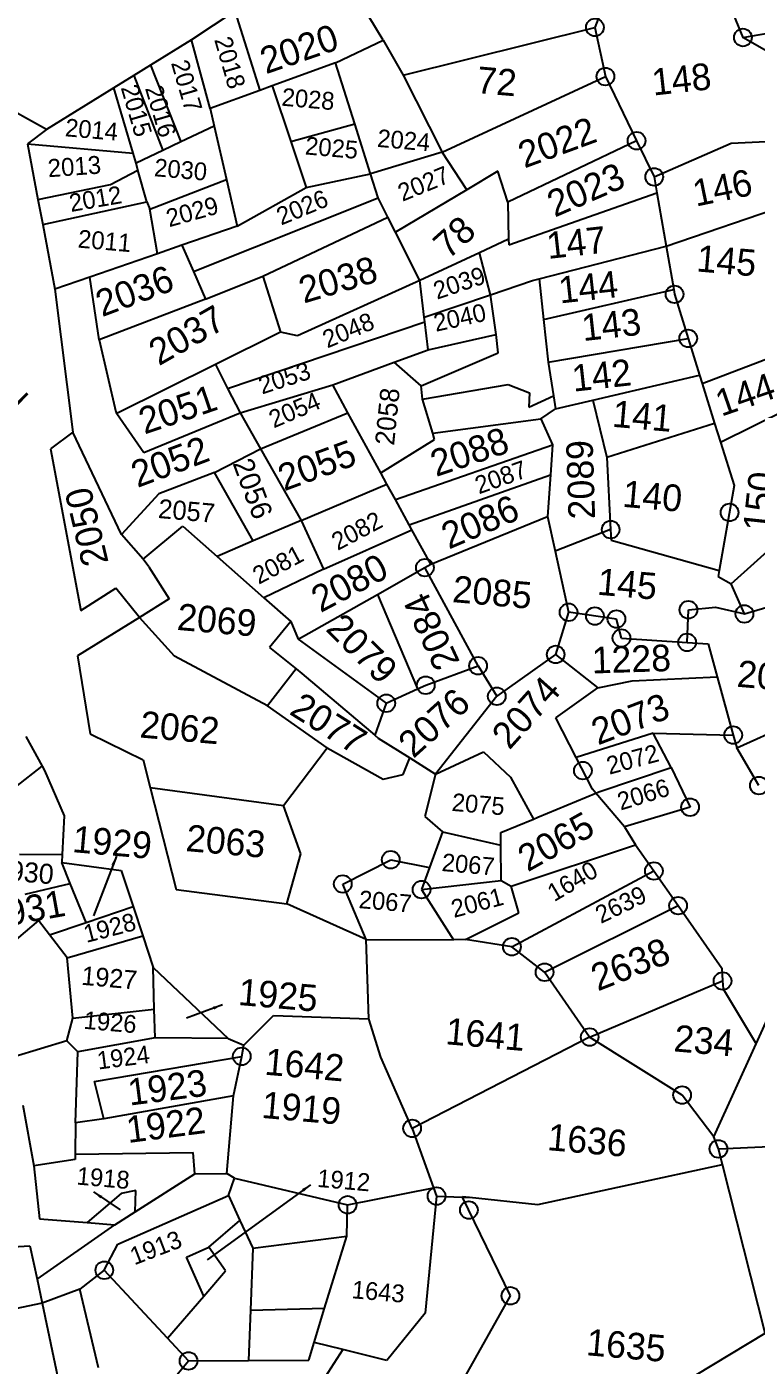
# Model space of a CAD drawing. Header units: metres. Extents: x 302356 to 305648, y 1939949 to 1943623.
# Drawn here: x 303465 to 303657.4, y 1941721.5 to 1942074.3 of the extents above; entities that cross this region are included whole.
import ezdxf

# ---------------------------------------------------------------- set-up
doc = ezdxf.new("R2010")
doc.units = ezdxf.units.M
doc.layers.add('POLY_PARCEL', color=6, linetype='Continuous')
doc.layers.add('TEXT_PARCEL', color=7, linetype='Continuous')
doc.styles.add('TEXT_MAP', font='')
doc.styles.get('TEXT_MAP').set_extended_font_data('Kruti Dev 050')
doc.dimstyles.get("Standard").update_dxf_attribs({"dimtxt": 0.18, "dimasz": 0.18, "dimexe": 0.18, "dimexo": 0.0625, "dimgap": 0.09, "dimtad": 0, "dimtih": 1, "dimtoh": 1, "dimdec": 4, "dimzin": 0, "dimdsep": 46, "dimtxsty": 'Standard', "dimcen": 0.09, "dimadec": 0, "dimazin": 0, "dimtfac": 1, "dimtdec": 4, "dimtofl": 0, "dimtmove": 0, "dimatfit": 3, "dimfxl": 1, "dimtolj": 1, "dimtzin": 0, "dimarcsym": 0})

msp = doc.modelspace()

# ---------------------------------------------------------------- linework, layer by layer
for centre in [(303614.87, 1942074.17), (303653.91, 1942071.51), (303617.61, 1942061.22), (303625.85, 1942044.29), (303630.49, 1942034.77), (303635.86, 1942003.8), (303639.46, 1941992.19), (303650.37, 1941946.29), (303619.01, 1941941.78), (303570.01, 1941931.74), (303607.91, 1941919.97), (303614.85, 1941918.99), (303639.52, 1941920.63), (303654.28, 1941919.54), (303620.55, 1941918.19), (303621.83, 1941913.19), (303639.17, 1941912.05), (303604.5, 1941908.85), (303584.02, 1941905.87), (303570.23, 1941900.74), (303588.97, 1941897.83), (303559.82, 1941895.99), (303651.34, 1941887.62), (303611.7, 1941878.23), (303658.12, 1941874.3), (303639.97, 1941868.59), (303561, 1941854.75), (303630.42, 1941851.77), (303548.33, 1941848.34), (303569.12, 1941846.86), (303636.81, 1941842.63), (303592.95, 1941831.8), (303601.58, 1941825.08), (303648.54, 1941822.77), (303613.47, 1941807.99), (303521.67, 1941802.9), (303637.87, 1941792.69), (303566.64, 1941783.92), (303647.44, 1941778.51), (303549.61, 1941763.76), (303573.09, 1941766.07), (303581.6, 1941762.39), (303485.43, 1941746.52), (303592.57, 1941739.77), (303507.64, 1941722.61)]:
    msp.add_circle(centre, 2.33)
at = {"layer": 'POLY_PARCEL'}
for p, q in [((303645.45, 1942092.04), (303653.91, 1942071.51)), ((303618.88, 1942084.79), (303614.87, 1942074.17)), ((303653.91, 1942071.51), (303707.26, 1942080.79)), ((303519.84, 1942078.49), (303508.43, 1942070.87)), ((303519.84, 1942078.49), (303526.44, 1942057.53)), ((303558.95, 1942070.77), (303555.23, 1942077.01)), ((303564.24, 1942061.62), (303614.87, 1942074.17)), ((303614.87, 1942074.17), (303617.61, 1942061.22)), ((303508.43, 1942070.87), (303497.63, 1942064.21)), ((303513.34, 1942052.75), (303508.43, 1942070.87)), ((303546.46, 1942064.85), (303558.95, 1942070.77)), ((303558.95, 1942070.77), (303564.24, 1942061.62)), ((303663.9, 1942065.79), (303653.91, 1942071.51)), ((303497.63, 1942064.21), (303493.21, 1942061.48)), ((303497.63, 1942064.21), (303505.6, 1942043.97)), ((303546.46, 1942064.85), (303529.72, 1942058.73)), ((303551.52, 1942048.78), (303546.46, 1942064.85)), ((303493.21, 1942061.48), (303487.97, 1942058.25)), ((303493.21, 1942061.48), (303500.9, 1942041.73)), ((303529.72, 1942058.73), (303526.44, 1942057.53)), ((303529.72, 1942058.73), (303534.61, 1942044.11)), ((303564.24, 1942061.62), (303574.57, 1942041.27)), ((303574.57, 1942041.27), (303617.61, 1942061.22)), ((303617.61, 1942061.22), (303625.85, 1942044.29)), ((303470.18, 1942047.27), (303451.73, 1942057.45)), ((303487.97, 1942058.25), (303470.18, 1942047.27)), ((303493.02, 1942040.99), (303487.97, 1942058.25)), ((303526.44, 1942057.53), (303513.34, 1942052.75)), ((303513.34, 1942052.75), (303514.4, 1942048.16)), ((303514.4, 1942048.16), (303505.6, 1942043.97)), ((303514.4, 1942048.16), (303517.65, 1942034.11)), ((303534.61, 1942044.11), (303551.52, 1942048.78)), ((303555.69, 1942035.54), (303551.52, 1942048.78)), ((303470.18, 1942047.27), (303465.18, 1942043.47)), ((303465.18, 1942043.47), (303493.02, 1942040.99)), ((303465.18, 1942043.47), (303467.93, 1942028.83)), ((303500.9, 1942041.73), (303493.79, 1942038.34)), ((303505.6, 1942043.97), (303500.9, 1942041.73)), ((303534.61, 1942044.11), (303538.66, 1942031.96)), ((303574.57, 1942041.27), (303555.69, 1942035.54)), ((303581.06, 1942031.38), (303574.57, 1942041.27)), ((303625.85, 1942044.29), (303591.85, 1942028.07)), ((303625.85, 1942044.29), (303630.49, 1942034.77)), ((303630.49, 1942034.77), (303650.82, 1942043.62)), ((303650.82, 1942043.62), (303666.01, 1942044.39)), ((303493.79, 1942038.34), (303493.02, 1942040.99)), ((303494.31, 1942036.56), (303493.79, 1942038.34)), ((303487.03, 1942032.73), (303494.31, 1942036.56)), ((303496.65, 1942028.18), (303494.31, 1942036.56)), ((303497.47, 1942026.29), (303517.65, 1942034.11)), ((303517.65, 1942034.11), (303520.5, 1942021.79)), ((303538.66, 1942031.96), (303555.69, 1942035.54)), ((303557.68, 1942029.23), (303555.69, 1942035.54)), ((303589.25, 1942036.23), (303581.06, 1942031.38)), ((303591.85, 1942028.07), (303589.25, 1942036.23)), ((303630.49, 1942034.77), (303631.22, 1942030.56)), ((303467.93, 1942028.83), (303487.03, 1942032.73)), ((303520.5, 1942021.79), (303538.66, 1942031.96)), ((303581.06, 1942031.38), (303562.21, 1942020.23)), ((303592.11, 1942016.89), (303631.22, 1942030.56)), ((303631.22, 1942030.56), (303633.66, 1942016.48)), ((303467.93, 1942028.83), (303469.17, 1942022.22)), ((303469.17, 1942022.22), (303496.65, 1942028.18)), ((303496.65, 1942028.18), (303497.47, 1942026.29)), ((303508.94, 1942009.78), (303557.68, 1942029.23)), ((303560.24, 1942024.14), (303557.68, 1942029.23)), ((303591.85, 1942028.07), (303592.08, 1942018.35)), ((303633.66, 1942016.48), (303665.73, 1942027.45)), ((303499.46, 1942014.52), (303497.47, 1942026.29)), ((303527.28, 1942008.58), (303560.24, 1942024.14)), ((303562.21, 1942020.23), (303560.24, 1942024.14)), ((303469.17, 1942022.22), (303472.38, 1942005.17)), ((303520.5, 1942021.79), (303505.88, 1942016.74)), ((303568.66, 1942007.43), (303562.21, 1942020.23)), ((303505.88, 1942016.74), (303499.46, 1942014.52)), ((303505.88, 1942016.74), (303508.94, 1942009.78)), ((303592.08, 1942018.35), (303584.42, 1942014.78)), ((303592.08, 1942018.35), (303592.11, 1942016.89)), ((303600.16, 1942007.87), (303633.66, 1942016.48)), ((303633.66, 1942016.48), (303635.64, 1942005.03)), ((303499.46, 1942014.52), (303481.59, 1942008.35)), ((303584.42, 1942014.78), (303568.66, 1942007.43)), ((303587.3, 1942003.68), (303584.42, 1942014.78)), ((303508.94, 1942009.78), (303512.13, 1942002.52)), ((303481.59, 1942008.35), (303472.38, 1942005.17)), ((303484.1, 1941991.78), (303481.59, 1942008.35)), ((303512.13, 1942002.52), (303527.28, 1942008.58)), ((303527.28, 1942008.58), (303531.95, 1941993.8)), ((303568.66, 1942007.43), (303536.42, 1941992.83)), ((303569.81, 1941997.79), (303568.66, 1942007.43)), ((303587.3, 1942003.68), (303598.4, 1942007.42)), ((303598.4, 1942007.42), (303600.16, 1942007.87)), ((303600.16, 1942007.87), (303601.29, 1941997.19)), ((303472.38, 1942005.17), (303477.09, 1941967.46)), ((303512.13, 1942002.52), (303484.1, 1941991.78)), ((303569.81, 1941997.79), (303587.3, 1942003.68)), ((303588.82, 1941993.17), (303587.3, 1942003.68)), ((303601.29, 1941997.19), (303635.64, 1942005.03)), ((303635.64, 1942005.03), (303635.86, 1942003.8)), ((303635.86, 1942003.8), (303639.46, 1941992.19)), ((303517.97, 1941978.98), (303569.97, 1941996.52)), ((303569.97, 1941996.52), (303569.81, 1941997.79)), ((303570.85, 1941989.18), (303569.97, 1941996.52)), ((303601.29, 1941997.19), (303602.49, 1941985.92)), ((303484.1, 1941991.78), (303488.47, 1941972.79)), ((303531.95, 1941993.8), (303514.75, 1941985.28)), ((303536.42, 1941992.83), (303531.95, 1941993.8)), ((303570.85, 1941989.18), (303588.82, 1941993.17)), ((303589.36, 1941988.39), (303588.82, 1941993.17)), ((303602.49, 1941985.92), (303639.46, 1941992.19)), ((303639.46, 1941992.19), (303642.48, 1941982.46)), ((303561.92, 1941985.91), (303570.85, 1941989.18)), ((303569.05, 1941979.65), (303589.36, 1941988.39)), ((303643.16, 1941980.29), (303665.03, 1941988.67)), ((303514.75, 1941985.28), (303488.74, 1941972.4)), ((303514.75, 1941985.28), (303517.97, 1941978.98)), ((303545.68, 1941979.96), (303561.92, 1941985.91)), ((303569.05, 1941979.65), (303561.92, 1941985.91)), ((303602.49, 1941985.92), (303603.91, 1941977.08)), ((303614.32, 1941975.9), (303642.48, 1941982.46)), ((303642.48, 1941982.46), (303643.16, 1941980.29)), ((303517.97, 1941978.98), (303521.26, 1941972.53)), ((303521.26, 1941972.53), (303545.68, 1941979.96)), ((303549.71, 1941972.58), (303545.68, 1941979.96)), ((303569.38, 1941976.2), (303569.05, 1941979.65)), ((303569.38, 1941976.2), (303591.94, 1941980.05)), ((303591.94, 1941980.05), (303597.6, 1941977.82)), ((303597.6, 1941977.82), (303597.38, 1941974.05)), ((303643.16, 1941980.29), (303646.44, 1941969.72)), ((303572.1, 1941967.16), (303569.38, 1941976.2)), ((303597.38, 1941974.05), (303603.91, 1941977.08)), ((303603.91, 1941977.08), (303604.47, 1941973.6)), ((303604.47, 1941973.6), (303614.32, 1941975.9)), ((303614.32, 1941975.9), (303618, 1941960.78)), ((303488.47, 1941972.79), (303488.74, 1941972.4)), ((303488.74, 1941972.4), (303495.82, 1941962.14)), ((303495.82, 1941962.14), (303521.26, 1941972.53)), ((303521.26, 1941972.53), (303526.6, 1941963.11)), ((303526.6, 1941963.11), (303549.71, 1941972.58)), ((303558.36, 1941956.77), (303549.71, 1941972.58)), ((303572.1, 1941967.16), (303600.63, 1941970.94)), ((303600.63, 1941970.94), (303604.47, 1941973.6)), ((303600.63, 1941970.94), (303603.65, 1941964.14)), ((303647.99, 1941964.83), (303666.43, 1941973.95)), ((303477.09, 1941967.46), (303471.26, 1941963.07)), ((303489.92, 1941940.46), (303477.09, 1941967.46)), ((303572.51, 1941965.49), (303572.1, 1941967.16)), ((303646.44, 1941969.72), (303618, 1941960.78)), ((303646.44, 1941969.72), (303647.99, 1941964.83)), ((303558.36, 1941956.77), (303572.51, 1941965.49)), ((303562.21, 1941949.72), (303603.65, 1941964.14)), ((303603.65, 1941964.14), (303603.11, 1941956.25)), ((303647.99, 1941964.83), (303651.62, 1941953.41)), ((303471.26, 1941963.07), (303479.25, 1941920.45)), ((303514.52, 1941956.87), (303526.6, 1941963.11)), ((303526.6, 1941963.11), (303537.32, 1941944.2)), ((303618, 1941960.78), (303619.01, 1941941.78)), ((303514.52, 1941956.87), (303499.84, 1941951.16)), ((303524.72, 1941938.81), (303514.52, 1941956.87)), ((303560, 1941953.76), (303558.36, 1941956.77)), ((303537.32, 1941944.2), (303560, 1941953.76)), ((303562.21, 1941949.72), (303560, 1941953.76)), ((303565.88, 1941943.02), (303603.11, 1941956.25)), ((303603.11, 1941956.25), (303602.37, 1941945.22)), ((303651.62, 1941953.41), (303647.66, 1941930.95)), ((303499.84, 1941951.16), (303489.92, 1941940.46)), ((303565.88, 1941943.02), (303562.21, 1941949.72)), ((303495.67, 1941934), (303506.1, 1941942.72)), ((303506.1, 1941942.72), (303515.16, 1941934.72)), ((303537.32, 1941944.2), (303524.72, 1941938.81)), ((303537.32, 1941944.2), (303543.21, 1941931.37)), ((303566.59, 1941941.72), (303565.88, 1941943.02)), ((303571.56, 1941932.62), (303602.37, 1941945.22)), ((303602.37, 1941945.22), (303604.38, 1941936.06)), ((303495.67, 1941934), (303489.92, 1941940.46)), ((303524.72, 1941938.81), (303515.16, 1941934.72)), ((303543.21, 1941931.37), (303566.59, 1941941.72)), ((303571.56, 1941932.62), (303566.59, 1941941.72)), ((303619.01, 1941941.78), (303604.38, 1941936.06)), ((303619.01, 1941941.78), (303619.16, 1941938.95)), ((303619.16, 1941938.95), (303647.66, 1941930.95)), ((303604.38, 1941936.06), (303607.91, 1941919.97)), ((303650.83, 1941927.44), (303662.93, 1941938.38)), ((303497.18, 1941931.95), (303495.67, 1941934)), ((303497.18, 1941931.95), (303502.53, 1941923.52)), ((303515.16, 1941934.72), (303527.55, 1941923.78)), ((303557.49, 1941924.68), (303570.01, 1941931.74)), ((303570.01, 1941931.74), (303571.56, 1941932.62)), ((303584.02, 1941905.87), (303570.01, 1941931.74)), ((303543.21, 1941931.37), (303527.55, 1941923.78)), ((303647.66, 1941930.95), (303647.4, 1941929.45)), ((303647.4, 1941929.45), (303650.83, 1941927.44)), ((303479.25, 1941920.45), (303488.43, 1941926.34)), ((303494.68, 1941918.63), (303488.43, 1941926.34)), ((303536.53, 1941912.85), (303557.49, 1941924.68)), ((303557.49, 1941924.68), (303568.07, 1941899.76)), ((303654.28, 1941919.54), (303650.83, 1941927.44)), ((303502.53, 1941923.52), (303494.68, 1941918.63)), ((303527.55, 1941923.78), (303534.6, 1941917.55)), ((303639.52, 1941920.63), (303646.69, 1941921.36)), ((303646.69, 1941921.36), (303654.28, 1941919.54)), ((303654.28, 1941919.54), (303668.62, 1941923.85)), ((303494.68, 1941918.63), (303478.35, 1941908.46)), ((303503.93, 1941908.43), (303494.68, 1941918.63)), ((303534.6, 1941917.55), (303528.99, 1941910.68)), ((303534.6, 1941917.55), (303536.53, 1941912.85)), ((303607.91, 1941919.97), (303604.5, 1941908.85)), ((303620.55, 1941918.19), (303607.91, 1941919.97)), ((303621.83, 1941913.19), (303620.55, 1941918.19)), ((303639.17, 1941912.05), (303639.52, 1941920.63)), ((303528.99, 1941910.68), (303536.04, 1941905.1)), ((303536.53, 1941912.85), (303559.82, 1941895.99)), ((303621.83, 1941913.19), (303639.17, 1941912.05)), ((303639.17, 1941912.05), (303644.7, 1941911.69)), ((303644.7, 1941911.69), (303647.1, 1941903)), ((303478.35, 1941908.46), (303481.66, 1941887.94)), ((303528.49, 1941895.31), (303503.93, 1941908.43)), ((303604.5, 1941908.85), (303588.97, 1941897.83)), ((303604.5, 1941908.85), (303615.66, 1941900.08)), ((303536.04, 1941905.1), (303528.49, 1941895.31)), ((303536.04, 1941905.1), (303537.57, 1941903.88)), ((303537.57, 1941903.88), (303556.8, 1941887.56)), ((303570.23, 1941900.74), (303584.02, 1941905.87)), ((303584.02, 1941905.87), (303588.97, 1941897.83)), ((303568.07, 1941899.76), (303570.23, 1941900.74)), ((303604.51, 1941892.17), (303615.66, 1941900.08)), ((303615.66, 1941900.08), (303624.71, 1941901.92)), ((303624.71, 1941901.92), (303647.1, 1941903)), ((303647.1, 1941903), (303651.34, 1941887.62)), ((303559.82, 1941895.99), (303568.07, 1941899.76)), ((303588.97, 1941897.83), (303572.84, 1941877.27)), ((303652.27, 1941884.22), (303680.92, 1941897.09)), ((303544.26, 1941884.28), (303528.49, 1941895.31)), ((303559.82, 1941895.99), (303556.8, 1941887.56)), ((303609.94, 1941881.66), (303604.51, 1941892.17)), ((303464.75, 1941887.27), (303469.02, 1941879.41)), ((303481.66, 1941887.94), (303495.71, 1941881.11)), ((303556.8, 1941887.56), (303557.65, 1941886.83)), ((303557.65, 1941886.83), (303566.01, 1941881.57)), ((303630.24, 1941888.07), (303609.94, 1941881.66)), ((303630.24, 1941888.07), (303651.34, 1941887.62)), ((303634.93, 1941879.08), (303630.24, 1941888.07)), ((303651.34, 1941887.62), (303652.27, 1941884.22)), ((303532.69, 1941869.04), (303544.26, 1941884.28)), ((303544.26, 1941884.28), (303559, 1941876)), ((303572.84, 1941877.27), (303585.5, 1941883.22)), ((303585.5, 1941883.22), (303592.63, 1941876.55)), ((303658.12, 1941874.3), (303652.27, 1941884.22)), ((303462.1, 1941873.96), (303469.02, 1941879.41)), ((303469.02, 1941879.41), (303469.64, 1941878.26)), ((303495.71, 1941881.11), (303497.55, 1941873.82)), ((303564.24, 1941877.19), (303566.01, 1941881.57)), ((303566.01, 1941881.57), (303572.84, 1941877.27)), ((303614.21, 1941873.37), (303609.94, 1941881.66)), ((303615.9, 1941872.64), (303634.93, 1941879.08)), ((303634.93, 1941879.08), (303639.97, 1941868.59)), ((303469.64, 1941878.26), (303474.86, 1941866.33)), ((303559, 1941876), (303564.24, 1941877.19)), ((303572.84, 1941877.27), (303570.01, 1941866.1)), ((303592.63, 1941876.55), (303598.65, 1941865.47)), ((303497.55, 1941873.82), (303532.69, 1941869.04)), ((303497.55, 1941873.82), (303504.36, 1941846.88)), ((303599.79, 1941865.94), (303615.11, 1941872.31)), ((303615.11, 1941872.31), (303614.21, 1941873.37)), ((303615.11, 1941872.31), (303615.9, 1941872.64)), ((303622.62, 1941863.37), (303615.11, 1941872.31)), ((303537.25, 1941856.28), (303532.69, 1941869.04)), ((303639.97, 1941868.59), (303622.62, 1941863.37)), ((303474.86, 1941866.33), (303474.34, 1941856.15)), ((303570.01, 1941866.1), (303574.64, 1941862.09)), ((303590.06, 1941861.91), (303598.65, 1941865.47)), ((303598.65, 1941865.47), (303599.79, 1941865.94)), ((303574.64, 1941862.09), (303571.23, 1941852.69)), ((303574.64, 1941862.09), (303590.08, 1941858.54)), ((303590.08, 1941858.54), (303590.06, 1941861.91)), ((303622.62, 1941863.37), (303625.6, 1941858.65)), ((303590.13, 1941849.23), (303590.08, 1941858.54)), ((303592.73, 1941847.81), (303625.6, 1941858.65)), ((303625.6, 1941858.65), (303630.42, 1941851.77)), ((303463.02, 1941856.23), (303474.34, 1941856.15)), ((303474.34, 1941856.15), (303474.23, 1941854.03)), ((303476.46, 1941848.48), (303474.23, 1941854.03)), ((303474.23, 1941854.03), (303489.91, 1941851.94)), ((303533.61, 1941843.12), (303537.25, 1941856.28)), ((303548.33, 1941848.34), (303561, 1941854.75)), ((303561, 1941854.75), (303571.23, 1941852.69)), ((303489.91, 1941851.94), (303493.02, 1941842.45)), ((303571.23, 1941852.69), (303569.12, 1941846.86)), ((303592.95, 1941831.8), (303630.42, 1941851.77)), ((303630.42, 1941851.77), (303636.81, 1941842.63)), ((303464.51, 1941845.64), (303476.46, 1941848.48)), ((303480.61, 1941838.2), (303476.46, 1941848.48)), ((303554.53, 1941833.67), (303548.33, 1941848.34)), ((303569.12, 1941846.86), (303590.13, 1941849.23)), ((303590.13, 1941849.23), (303592.73, 1941847.81)), ((303594.77, 1941840.78), (303592.73, 1941847.81)), ((303504.36, 1941846.88), (303533.61, 1941843.12)), ((303569.12, 1941846.86), (303577.58, 1941833.6)), ((303480.61, 1941838.2), (303493.02, 1941842.45)), ((303493.02, 1941842.45), (303495.56, 1941834.7)), ((303554.53, 1941833.67), (303533.61, 1941843.12)), ((303580.71, 1941833.67), (303594.77, 1941840.78)), ((303601.58, 1941825.08), (303636.81, 1941842.63)), ((303636.81, 1941842.63), (303648.34, 1941826.15)), ((303468.05, 1941838.71), (303453.39, 1941826.24)), ((303470.99, 1941834.9), (303468.05, 1941838.71)), ((303470.99, 1941834.9), (303480.61, 1941838.2)), ((303475.63, 1941828.89), (303470.99, 1941834.9)), ((303475.63, 1941828.89), (303495.56, 1941834.7)), ((303495.56, 1941834.7), (303498.3, 1941826.35)), ((303554.53, 1941833.67), (303577.58, 1941833.6)), ((303555.19, 1941812.83), (303554.53, 1941833.67)), ((303580.71, 1941833.67), (303577.58, 1941833.6)), ((303592.95, 1941831.8), (303580.71, 1941833.67)), ((303657.36, 1941806.18), (303669.53, 1941832.98)), ((303601.58, 1941825.08), (303592.95, 1941831.8)), ((303477.16, 1941812.93), (303475.63, 1941828.89)), ((303498.61, 1941815.37), (303498.3, 1941826.35)), ((303498.3, 1941826.35), (303518.06, 1941807.63)), ((303648.34, 1941826.15), (303648.54, 1941822.77)), ((303613.47, 1941807.99), (303601.58, 1941825.08)), ((303613.47, 1941807.99), (303648.54, 1941822.77)), ((303648.54, 1941822.77), (303648.67, 1941820.66)), ((303648.67, 1941820.66), (303657.36, 1941806.18)), ((303477.16, 1941812.93), (303498.61, 1941815.37)), ((303498.83, 1941807.75), (303498.61, 1941815.37)), ((303475.51, 1941806.97), (303477.16, 1941812.93)), ((303522.27, 1941805.81), (303530.07, 1941813.71)), ((303530.07, 1941813.71), (303555.19, 1941812.83)), ((303558.38, 1941802.67), (303555.19, 1941812.83)), ((303475.51, 1941806.97), (303461.62, 1941802.81)), ((303478.46, 1941804.1), (303475.51, 1941806.97)), ((303498.83, 1941807.75), (303478.46, 1941804.1)), ((303518.06, 1941807.63), (303498.83, 1941807.75)), ((303518.06, 1941807.63), (303522.27, 1941805.81)), ((303521.67, 1941802.9), (303522.27, 1941805.81)), ((303613.47, 1941807.99), (303566.64, 1941783.92)), ((303637.87, 1941792.69), (303613.47, 1941807.99)), ((303646.24, 1941781.68), (303657.36, 1941806.18)), ((303477.86, 1941785.4), (303478.46, 1941804.1)), ((303482.82, 1941796.26), (303521.67, 1941802.9)), ((303519.51, 1941792.53), (303521.67, 1941802.9)), ((303566.64, 1941783.92), (303558.38, 1941802.67)), ((303485.33, 1941786.45), (303482.82, 1941796.26)), ((303519.51, 1941792.53), (303485.33, 1941786.45)), ((303517.73, 1941772.05), (303519.51, 1941792.53)), ((303646.24, 1941781.68), (303637.87, 1941792.69)), ((303463.92, 1941790.04), (303466.82, 1941774.01)), ((303477.86, 1941785.4), (303477.75, 1941777.14)), ((303485.33, 1941786.45), (303477.86, 1941785.4)), ((303566.64, 1941783.92), (303572.29, 1941768.27)), ((303647.44, 1941778.51), (303646.24, 1941781.68)), ((303477.75, 1941777.14), (303477.74, 1941775.68)), ((303477.75, 1941777.14), (303508.89, 1941777.55)), ((303509.28, 1941771.91), (303508.89, 1941777.55)), ((303647.44, 1941778.51), (303660.9, 1941779.11)), ((303648.48, 1941774.41), (303647.44, 1941778.51)), ((303477.74, 1941775.68), (303466.82, 1941774.01)), ((303466.82, 1941774.01), (303468.37, 1941760.07)), ((303599.81, 1941763.88), (303648.48, 1941774.41)), ((303659.81, 1941729.91), (303648.48, 1941774.41)), ((303493.58, 1941761.93), (303509.28, 1941771.91)), ((303509.28, 1941771.91), (303517.73, 1941772.05)), ((303519.78, 1941770.79), (303517.73, 1941772.05)), ((303518.16, 1941766.25), (303519.78, 1941770.79)), ((303519.78, 1941770.79), (303549.61, 1941763.76)), ((303489.84, 1941766.73), (303480.91, 1941759.07)), ((303488.99, 1941753.37), (303518.16, 1941766.25)), ((303493.71, 1941767.53), (303489.84, 1941766.73)), ((303493.58, 1941761.93), (303493.71, 1941767.53)), ((303518.16, 1941766.25), (303521.17, 1941759.65)), ((303549.61, 1941763.76), (303572.29, 1941768.27)), ((303573.09, 1941766.07), (303570.11, 1941735.22)), ((303572.29, 1941768.27), (303573.09, 1941766.07)), ((303573.09, 1941766.07), (303579.95, 1941765.81)), ((303579.95, 1941765.81), (303579.89, 1941765.93)), ((303579.89, 1941765.93), (303581.8, 1941765.74)), ((303579.95, 1941765.81), (303581.8, 1941765.74)), ((303592.57, 1941739.77), (303579.95, 1941765.81)), ((303549.43, 1941755.52), (303549.61, 1941763.76)), ((303581.8, 1941765.74), (303599.81, 1941763.88)), ((303468.37, 1941760.07), (303480.91, 1941759.07)), ((303480.91, 1941759.07), (303488.17, 1941758.49)), ((303488.17, 1941758.49), (303493.58, 1941761.93)), ((303513.01, 1941752.63), (303521.17, 1941759.65)), ((303521.17, 1941759.65), (303524.6, 1941752.36)), ((303467.68, 1941744.12), (303488.17, 1941758.49)), ((303524.6, 1941752.36), (303549.43, 1941755.52)), ((303543.55, 1941736.48), (303549.43, 1941755.52)), ((303447.02, 1941751.89), (303465.81, 1941752.95)), ((303465.81, 1941752.95), (303467.68, 1941744.12)), ((303485.43, 1941746.52), (303488.99, 1941753.37)), ((303507.07, 1941749.96), (303513.01, 1941752.63)), ((303517.4, 1941746.33), (303513.01, 1941752.63)), ((303524.6, 1941752.36), (303524, 1941735.97)), ((303511.7, 1941739.71), (303507.07, 1941749.96)), ((303485.43, 1941746.52), (303478.94, 1941741.54)), ((303502.11, 1941728.57), (303485.43, 1941746.52)), ((303511.7, 1941739.71), (303517.4, 1941746.33)), ((303467.68, 1941744.12), (303469.02, 1941737.82)), ((303478.94, 1941741.54), (303469.02, 1941737.82)), ((303483.92, 1941720.81), (303478.94, 1941741.54)), ((303469.02, 1941737.82), (303450.59, 1941734.01)), ((303469.02, 1941737.82), (303473.54, 1941716.5)), ((303502.11, 1941728.57), (303511.7, 1941739.71)), ((303580.57, 1941718.33), (303592.57, 1941739.77)), ((303524, 1941735.97), (303523.51, 1941722.7)), ((303524, 1941735.97), (303543.55, 1941736.48)), ((303540.77, 1941727.46), (303543.55, 1941736.48)), ((303570.11, 1941735.22), (303560, 1941722.73)), ((303507.64, 1941722.61), (303502.11, 1941728.57)), ((303539.34, 1941722.79), (303540.77, 1941727.46)), ((303548.34, 1941725.6), (303540.77, 1941727.46)), ((303627.83, 1941710.68), (303659.81, 1941729.91)), ((303548.34, 1941725.6), (303531.48, 1941699.35)), ((303560, 1941722.73), (303548.34, 1941725.6)), ((303503.22, 1941717.36), (303507.64, 1941722.61)), ((303507.64, 1941722.61), (303523.51, 1941722.7)), ((303523.51, 1941722.7), (303539.34, 1941722.79))]:
    msp.add_line(p, q, dxfattribs=at)

# ---------------------------------------------------------------- texts
at = {"layer": 'TEXT_PARCEL', "style": 'TEXT_MAP'}
for s, height, rotation, p in [('2020', 7.026, 19.0362, (303528.06, 1942061.79)), ('2018', 4.684, 286.2378, (303514.39, 1942070.94)), ('2017', 4.684, 286.2378, (303502.99, 1942064.81)), ('72', 7.026, 355.0239, (303583.46, 1942056.9)), ('148', 7.026, 6.3183, (303630.27, 1942056.19)), ('2015', 4.684, 286.2378, (303489.73, 1942058.32)), ('2016', 4.684, 286.2378, (303496.14, 1942058.15)), ('2028', 4.684, 355.0239, (303532.07, 1942053.55)), ('2014', 4.684, 355.0239, (303474.94, 1942045.49)), ('2022', 7.026, 20.2075, (303596.27, 1942036.96)), ('2025', 4.684, 355.0239, (303538.26, 1942040.7)), ('2024', 4.684, 355.0239, (303557.29, 1942042.69)), ('2013', 4.734, 4.0542, (303470.67, 1942034.66)), ('2030', 4.684, 355.0239, (303498.44, 1942034.96)), ('2027', 4.684, 22.2552, (303564.08, 1942028.18)), ('2023', 7.026, 23.4421, (303604.25, 1942024)), ('146', 7.026, 11.5951, (303641.5, 1942026.91)), ('2012', 4.684, 9.8314, (303476.62, 1942025.5)), ('2026', 4.684, 22.5526, (303532.09, 1942021.92)), ('2029', 4.684, 15.5605, (303502.53, 1942021.47)), ('78', 7.026, 41.9036, (303576.19, 1942012.82)), ('2011', 4.732, 355.0239, (303478.31, 1942016.14)), ('147', 7.026, 6.3183, (303602.51, 1942013.12)), ('145', 7.026, 355.0239, (303641.49, 1942009.86)), ('2038', 7.026, 16.599, (303538.04, 1942001.35)), ('2036', 7.026, 20.6419, (303484.84, 1941997.75)), ('2039', 4.684, 18.6316, (303573.2, 1942002.37)), ('144', 7.026, 6.3183, (303605.66, 1942001.38)), ('2037', 7.026, 29.7522, (303499.83, 1941984.81)), ('2048', 4.684, 22.6992, (303544.26, 1941989.51)), ('2040', 4.684, 12.4098, (303572.89, 1941993.91)), ('143', 7.026, 6.3183, (303611.76, 1941991.46)), ('2053', 4.684, 17.9347, (303527.04, 1941977.38)), ('142', 7.026, 6.3183, (303609.21, 1941978.12)), ('1972', 7.026, 45.4352, (303451.09, 1941962.86)), ('144', 7.026, 19.1474, (303648.21, 1941971.51)), ('2051', 7.026, 18.7841, (303496.02, 1941966.81)), ('2054', 4.684, 23.1779, (303530.12, 1941968.43)), ('2058', 5.073, 84.2045, (303561.86, 1941963.83)), ('141', 7.026, 355.0239, (303619.25, 1941968.9)), ('2088', 7.026, 18.6728, (303572.96, 1941955.63)), ('2052', 7.026, 20.6031, (303494.18, 1941952.73)), ('2055', 7.026, 20.2023, (303532.89, 1941951.85)), ('2089', 7.026, 91.8198, (303614.92, 1941944.59)), ('2056', 5.475, 290.4544, (303519.21, 1941959.28)), ('2087', 4.684, 19.6515, (303584.25, 1941951.05)), ('150', 7.026, 83.8994, (303660.87, 1941941.02)), ('140', 7.026, 355.0239, (303621.94, 1941947.8)), ('2050', 7.026, 103.4765, (303486.6, 1941933.12)), ('2057', 5.034, 355.0239, (303499.48, 1941944.85)), ('2086', 7.026, 23.3, (303576.32, 1941936.48)), ('2082', 4.684, 27.9664, (303546.99, 1941936.14)), ('2081', 4.684, 27.9664, (303526.16, 1941927.2)), ('2080', 7.026, 27.9664, (303542.49, 1941919.74)), ('2085', 7.026, 355.0239, (303577.07, 1941922.68)), ('145', 7.026, 355.0239, (303615.3, 1941924.63)), ('2084', 7.026, 115.118, (303579.35, 1941906.85)), ('2069', 7.026, 355.0239, (303504.42, 1941915.35)), ('2079', 7.026, 315.2473, (303543.56, 1941915.31)), ('1228', 7.026, 1.8352, (303614.13, 1941903.83)), ('2080', 7.026, 355.0239, (303652.14, 1941900.37)), ('2076', 7.026, 42.1156, (303566.98, 1941881.27)), ('2074', 7.026, 48.1258, (303592.31, 1941883.5)), ('2077', 7.026, 327.7925, (303533.95, 1941893.3)), ('2073', 7.026, 20.9751, (303615.66, 1941884.85)), ('2062', 7.026, 355.0239, (303494.63, 1941886.98)), ('2072', 4.684, 15.1755, (303618.66, 1941877.14)), ('2066', 4.684, 17.0396, (303621.64, 1941867.69)), ('2075', 4.684, 355.0239, (303576.95, 1941867.64)), ('2065', 7.026, 29.2833, (303597.13, 1941851.4)), ('1929', 7.026, 355.0239, (303476.81, 1941856.76)), ('2063', 7.026, 355.0239, (303506.76, 1941857.04)), ('1930', 5.283, 355.0239, (303456.18, 1941849.6)), ('2067', 4.684, 355.0239, (303574.31, 1941851.78)), ('1640', 4.684, 30.5234, (303604.11, 1941843.54)), ('2061', 4.684, 14.8603, (303577.67, 1941839.39)), ('2639', 4.684, 25.9521, (303616.43, 1941837.78)), ('1931', 7.026, 10.264, (303454.99, 1941836.29)), ('2067', 4.684, 355.0239, (303552.42, 1941842.01)), ('1928', 4.684, 14.5784, (303480.67, 1941832.79)), ('2638', 7.131, 21.5566, (303615.62, 1941819.99)), ('1927', 4.936, 355.0239, (303479.23, 1941821.79)), ('1925', 7.026, 355.0239, (303520.57, 1941816.47)), ('1926', 4.684, 355.0239, (303479.84, 1941810.19)), ('1641', 7.026, 355.0239, (303575.27, 1941806.12)), ('234', 7.026, 355.0239, (303635.5, 1941804.24)), ('1924', 4.684, 7.3506, (303483.82, 1941799.42)), ('1642', 7.026, 355.0239, (303527.55, 1941798.09)), ('1923', 7.026, 7.3506, (303492.11, 1941789.91)), ('1919', 7.026, 355.0239, (303526.74, 1941786.7)), ('1922', 7.026, 7.3506, (303491.71, 1941780.05)), ('1636', 7.026, 355.0239, (303602.12, 1941778.2)), ('1918', 4.684, 355.0239, (303478.01, 1941769.12)), ('1912', 4.684, 355.0239, (303541.46, 1941768.5)), ('1913', 4.684, 21.004, (303493.34, 1941747.79)), ('1643', 4.684, 355.0239, (303550.57, 1941739.15)), ('1635', 7.026, 355.0239, (303612.38, 1941724.13))]:
    msp.add_text(s, height=height, rotation=rotation, dxfattribs=at).set_placement(p)

# ---------------------------------------------------------------- leaders
for points in [[(303488.6, 1941855.67), (303482.57, 1941839.92)], [(303516.59, 1941816.49), (303507.11, 1941812.97)], [(303482.58, 1941767.18), (303489.57, 1941762.46)], [(303539.85, 1941769.05), (303512.56, 1941749.26)]]:
    msp.add_leader(points, dimstyle='Standard', override={"dimtxt": 2.5, "dimasz": 2.5, "dimexe": 1.25, "dimexo": 0.625, "dimgap": 0.625, "dimtad": 1, "dimtih": 0, "dimtoh": 0, "dimzin": 8, "dimcen": 2.5, "dimtofl": 1})

doc.saveas('drawing.dxf')
